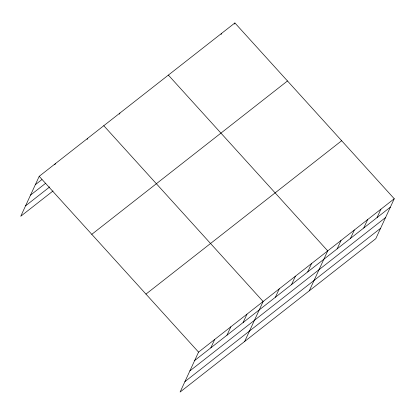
<?xml version="1.0" encoding="UTF-8"?>
<svg xmlns="http://www.w3.org/2000/svg" width="415" height="415" viewBox="0 0 415 415"><rect width="100%" height="100%" fill="white"/><g stroke="black" fill="none" stroke-linecap="round" stroke-linejoin="round"><path stroke-width="0.62" d="M394.25 198.744L198.552 352.112L180.1 392.045L375.798 238.677L394.25 198.744L234.9 22.955L39.202 176.323L20.75 216.257L53.042 190.952M54.832 164.786L55.345 163.671M87.119 139.482L87.638 138.361M119.411 114.177L119.93 113.056M221.076 34.502L221.594 33.382M234.387 24.07L234.9 22.955M210.815 347.853L214.695 339.46M226.964 335.201L230.839 326.807M243.107 322.548L246.987 314.155M244.679 341.436L263.131 301.503L103.781 125.709M275.399 297.244L279.274 288.85M291.543 284.586L295.423 276.193M307.686 271.934L311.566 263.541M309.258 290.822L327.71 250.888L168.366 75.099M337.141 248.855L341.021 240.461M350.447 238.423L354.327 230.029M363.758 227.996L367.633 219.602M377.064 217.569L380.944 209.17M35.322 184.716L41.884 179.576M30.513 195.123L45.65 183.264M25.559 205.845L49.779 186.869M91.788 234.335L287.486 80.961M145.966 294.1L341.664 140.732M194.671 360.505L390.37 207.137M189.863 370.917L385.561 217.548M184.908 381.639L380.607 228.271M39.202 176.323L198.552 352.112"/></g></svg>
